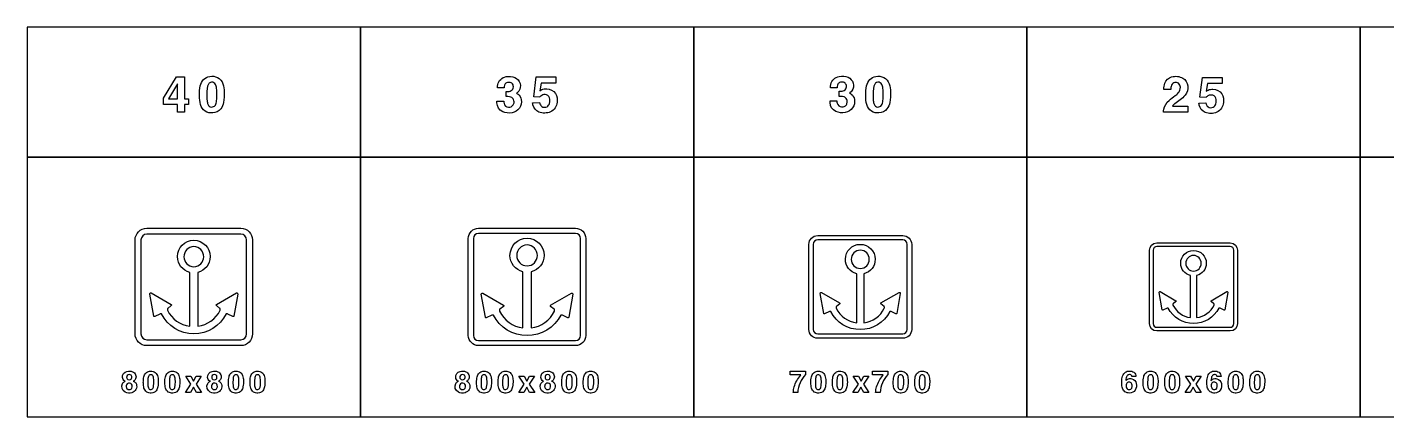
# Model space of a CAD drawing. Extents: x 0 to 18160, y 0 to 2655.
# Drawn here: x 0 to 9262, y 0 to 2655 of the extents above; entities that cross this region are included whole.
import ezdxf

# ---------------------------------------------------------------- set-up
doc = ezdxf.new("R2010")
doc.units = 0
doc.header["$MEASUREMENT"] = 0

msp = doc.modelspace()

# ---------------------------------------------------------------- linework, layer by layer
for points in [[(0, 1770), (2270, 1770), (2270, 2655), (0, 2655)], [(2270, 1770), (4540, 1770), (4540, 2655), (2270, 2655)], [(4540, 1770), (6810, 1770), (6810, 2655), (4540, 2655)], [(6810, 1770), (9080, 1770), (9080, 2655), (6810, 2655)], [(9080, 1770), (11350, 1770), (11350, 2655), (9080, 2655)], [(927.496, 2171.35), (1017.9, 2317.79), (1070.98, 2317.79), (1070.98, 2166.57), (1097.95, 2166.57), (1097.95, 2128.53), (1070.98, 2128.53), (1070.98, 2076.28), (1023.46, 2076.28), (1023.46, 2128.53), (927.496, 2128.53)], [(1023.46, 2269.13), (963.474, 2166.57), (1023.46, 2166.57)], [(0, 0), (2270, 0), (2270, 1770), (0, 1770)], [(2270, 0), (4540, 0), (4540, 1770), (2270, 1770)], [(4540, 0), (6810, 0), (6810, 1770), (4540, 1770)], [(6810, 0), (9080, 0), (9080, 1770), (6810, 1770)], [(9080, 0), (11350, 0), (11350, 1770), (9080, 1770)], [(1115.2, 221.769), (1080.08, 276.319), (1114.84, 276.319), (1133.11, 242.267), (1151.83, 276.319), (1185.98, 276.319), (1150.44, 222.29), (1186.95, 166.272), (1152.4, 166.272), (1132.54, 202.362), (1112.14, 166.272), (1077.99, 166.272)], [(3385.19, 221.769), (3350.07, 276.319), (3384.84, 276.319), (3403.11, 242.267), (3421.83, 276.319), (3455.97, 276.319), (3420.43, 222.29), (3456.95, 166.272), (3422.4, 166.272), (3402.54, 202.362), (3382.14, 166.272), (3347.99, 166.272)], [(5662.41, 221.386), (5627.29, 275.936), (5662.06, 275.936), (5680.33, 241.884), (5699.05, 275.936), (5733.19, 275.936), (5697.65, 221.908), (5734.17, 165.889), (5699.62, 165.889), (5679.76, 201.979), (5659.35, 165.889), (5625.21, 165.889)], [(7925.79, 221.523), (7890.67, 276.072), (7925.43, 276.072), (7943.7, 242.02), (7962.42, 276.072), (7996.57, 276.072), (7961.03, 222.044), (7997.54, 166.025), (7962.99, 166.025), (7943.13, 202.115), (7922.73, 166.025), (7888.58, 166.025)]]:
    msp.add_lwpolyline(points, close=True)
for points in [[(1173.29, 2191.65, -0.0563084), (1179.33, 2254.48, -0.130301), (1201.53, 2298.28, -0.174843), (1243.35, 2319.69, -0.147552), (1296.47, 2313.05, -0.192146), (1333.28, 2269.88, -0.0833996), (1342.52, 2212.85, -0.0545507), (1337.51, 2142.08, -0.116773), (1318.43, 2098, -0.221099), (1263.57, 2070.32, -0.162564), (1212.11, 2082.84, -0.174743), (1180.84, 2128.26, -0.0640867), (1173.37, 2186.95)], [(3199.84, 2150.87), (3246.2, 2150.87, 0.0411845), (3248.26, 2135.66, 0.335066), (3278.75, 2110.39, 0.276505), (3310.74, 2124.92, 0.158203), (3316.31, 2145.65, 0.0878221), (3313.34, 2161.57, 0.217575), (3294.82, 2178.43, 0.0882727), (3273.57, 2181.56), (3262.75, 2181.56), (3262.75, 2216.82, 0.0282129), (3282.34, 2217.42, 0.50028), (3309.32, 2262.91, 0.235001), (3290.79, 2277.96, 0.165496), (3265.12, 2275.67, 0.220849), (3250.9, 2259.12, 0.055705), (3248.02, 2240.92), (3203.2, 2240.92, -0.0488003), (3204.97, 2263.51, -0.30773), (3262.59, 2318.01, -0.146685), (3322.07, 2312.08, -0.469869), (3348.61, 2219.31, -0.0891152), (3336.57, 2207.54), (3332.3, 2204.54, -0.0245333), (3343.48, 2198.14, -0.202429), (3365.75, 2161.45, -0.422325), (3303.08, 2072, -0.154301), (3238.98, 2079.19, -0.287878), (3199.96, 2139.89, -0.0143877)], [(3442.43, 2139.57), (3489.39, 2141.35, 0.0452719), (3495.79, 2125.12, 0.0567733), (3500.53, 2118.25, 0.070207), (3504.95, 2114.77, 0.264984), (3540.97, 2112.87, 0.20748), (3558.38, 2135.98, 0.147389), (3557.24, 2174.01, 0.308532), (3527.86, 2195.42, 0.215743), (3498.08, 2185.19, 0.028781), (3492.71, 2178.95), (3450.09, 2180.96), (3467.91, 2315.64), (3601.95, 2315.64), (3601.95, 2273.77), (3501.51, 2273.77), (3492.55, 2221.76, -0.0211252), (3505.46, 2229.3, -0.121371), (3538.8, 2235.15, -0.244671), (3598.59, 2203.2, -0.173069), (3610.16, 2144.07, -0.256779), (3564.98, 2078.08, -0.199585), (3485.44, 2077.01, -0.245625), (3445.16, 2125.91, -0.0170062)], [(5469.08, 2152.29), (5515.45, 2152.29, 0.0411845), (5517.5, 2137.08, 0.335066), (5547.99, 2111.8, 0.276505), (5579.98, 2126.34, 0.158203), (5585.55, 2147.07, 0.0878221), (5582.59, 2162.99, 0.217575), (5564.07, 2179.85, 0.0882727), (5542.82, 2182.97), (5532, 2182.97), (5532, 2218.24, 0.0282129), (5551.59, 2218.83, 0.50028), (5578.56, 2264.33, 0.235001), (5560.04, 2279.38, 0.165496), (5534.37, 2277.09, 0.220849), (5520.15, 2260.54, 0.055705), (5517.27, 2242.33), (5472.44, 2242.33, -0.0488003), (5474.22, 2264.92, -0.30773), (5531.84, 2319.43, -0.146685), (5591.32, 2313.5, -0.469869), (5617.86, 2220.73, -0.0891152), (5605.81, 2208.96), (5601.55, 2205.96, -0.0245333), (5612.72, 2199.56, -0.202429), (5635, 2162.87, -0.422325), (5572.32, 2073.41, -0.154301), (5508.22, 2080.6, -0.287878), (5469.2, 2141.31, -0.0143877)], [(5711.68, 2191.65, -0.0563084), (5717.72, 2254.48, -0.130301), (5739.91, 2298.28, -0.174843), (5781.74, 2319.69, -0.147552), (5834.86, 2313.05, -0.192146), (5871.67, 2269.88, -0.0833996), (5880.91, 2212.85, -0.0545507), (5875.89, 2142.08, -0.116773), (5856.82, 2098, -0.221099), (5801.96, 2070.32, -0.162564), (5750.5, 2082.84, -0.174743), (5719.22, 2128.26, -0.0640867), (5711.76, 2186.95)], [(7741.06, 2074.79, -0.0640343), (7742.32, 2095.72, -0.161687), (7778.14, 2156.27, -0.0283718), (7819.97, 2188.65, 0.0545111), (7840.86, 2206.58, 0.192461), (7855.83, 2246.12, 0.234238), (7842.24, 2272.5, 0.196223), (7816.93, 2277.28, 0.252425), (7795.01, 2260.1, 0.0856617), (7790.86, 2243.08, 0.0202329), (7790.15, 2231.39), (7743.51, 2231.39, -0.0983795), (7749.55, 2272.7, -0.245047), (7795.72, 2315.83, -0.207102), (7872.69, 2307.49, -0.233443), (7905.15, 2255.16, -0.20961), (7886.99, 2190.98, -0.0785124), (7853.06, 2159.51, 0.0107372), (7817.24, 2133.72, 0.0665092), (7801.37, 2117.68), (7905.86, 2117.68), (7905.86, 2074.79)], [(1224.67, 2161.12, 0.0124589), (1225.19, 2154.8, 0.0668192), (1230.8, 2129.4, 0.615362), (1281.7, 2123.79, 0.0726881), (1287.15, 2136.83, 0.0588562), (1291.85, 2174.11, 0.0389037), (1290.23, 2241.09, 0.084671), (1283.64, 2264.43, 0.156013), (1272.18, 2276.6, 0.143208), (1256.47, 2279.56, 0.172584), (1240.71, 2273.36, 0.132565), (1230.76, 2257.8, 0.0498315), (1226.21, 2236.08, 0.0368731)], [(5763.06, 2161.12, 0.0124589), (5763.57, 2154.8, 0.0668192), (5769.18, 2129.4, 0.615362), (5820.09, 2123.79, 0.0726881), (5825.54, 2136.83, 0.0588562), (5830.24, 2174.11, 0.0389037), (5828.62, 2241.09, 0.084671), (5822.02, 2264.43, 0.156013), (5810.57, 2276.6, 0.143208), (5794.85, 2279.56, 0.172584), (5779.09, 2273.36, 0.132565), (5769.14, 2257.8, 0.0498315), (5764.6, 2236.08, 0.0368731)], [(7981.21, 2136.73), (8028.17, 2138.5, 0.0452719), (8034.56, 2122.27, 0.0567733), (8039.3, 2115.4, 0.070207), (8043.73, 2111.92, 0.264984), (8079.74, 2110.03, 0.20748), (8097.16, 2133.13, 0.147389), (8096.02, 2171.17, 0.308532), (8066.63, 2192.57, 0.215743), (8036.85, 2182.34, 0.028781), (8031.48, 2176.1), (7988.87, 2178.12), (8006.68, 2312.79), (8140.72, 2312.79), (8140.72, 2270.93), (8040.29, 2270.93), (8031.33, 2218.92, -0.0211252), (8044.24, 2226.46, -0.121371), (8077.57, 2232.3, -0.244671), (8137.37, 2200.35, -0.173069), (8148.94, 2141.23, -0.256779), (8103.76, 2075.23, -0.199585), (8024.22, 2074.17, -0.245625), (7983.93, 2123.06, -0.0170062)], [(814.998, 484.997, -0.414213), (734.998, 564.997), (734.998, 1205, -0.414213), (814.998, 1285), (1455, 1285, -0.414213), (1535, 1205), (1535, 564.997, -0.414213), (1455, 484.997)], [(814.998, 524.997), (1455, 524.997, 0.414213), (1495, 564.997), (1495, 1205, 0.414213), (1455, 1245), (814.998, 1245, 0.414213), (774.998, 1205), (774.998, 564.997, 0.414213)], [(3075, 484.997, -0.414213), (3005, 554.997), (3005, 1215, -0.414213), (3075, 1285), (3735, 1285, -0.414213), (3805, 1215), (3805, 554.997, -0.414213), (3735, 484.997)], [(3075, 519.997), (3735, 519.997, 0.414213), (3770, 554.997), (3770, 1215, 0.414213), (3735, 1250), (3075, 1250, 0.414213), (3040, 1215), (3040, 554.997, 0.414213)], [(3405, 1216.77, -0.413444), (3521.15, 1100.32, -0.343425), (3433.15, 987.426), (3433.15, 606.181, 0.255846), (3591.78, 719.125, 0.113466), (3592.23, 721.122), (3592.23, 729.061, 0.229838), (3590.4, 732.652), (3565.03, 752.7, -0.527778), (3565.72, 760.229), (3706.75, 842.523), (3711.32, 842.526, -0.37196), (3715.89, 838.619), (3716.58, 834.615), (3688.92, 678.222, -0.495729), (3682.52, 674.894), (3645.49, 692.595, 0.112418), (3641.61, 693.493), (3634.29, 693.495, -0.287172), (3405, 553.235, -0.287172), (3175.7, 693.495), (3168.39, 693.493, 0.112418), (3164.5, 692.595), (3127.48, 674.894, -0.495729), (3121.08, 678.222), (3093.42, 834.615), (3094.11, 838.619, -0.37196), (3098.68, 842.526), (3103.25, 842.523), (3244.27, 760.229, -0.527778), (3244.96, 752.7), (3219.59, 732.652, 0.229838), (3217.76, 729.061), (3217.76, 721.122, 0.113466), (3218.22, 719.125, 0.255846), (3376.85, 606.181), (3376.85, 987.426, -0.343425), (3288.85, 1100.32, -0.413444)], [(5385, 534.997, -0.414213), (5325, 594.997), (5325, 1175, -0.414213), (5385, 1235), (5965, 1235, -0.414213), (6025, 1175), (6025, 594.997, -0.414213), (5965, 534.997)], [(5385, 564.998), (5965, 564.998, 0.414213), (5995, 594.998), (5995, 1175, 0.414213), (5965, 1205), (5385, 1205, 0.414213), (5355, 1175), (5355, 594.998, 0.414213)], [(1135, 1203.5, -0.413444), (1246.5, 1091.7, -0.343425), (1162.02, 983.329), (1162.02, 617.333, 0.255846), (1314.31, 725.759, 0.113466), (1314.74, 727.677), (1314.74, 735.298, 0.229838), (1312.99, 738.745), (1288.63, 757.991, -0.527778), (1289.29, 765.219), (1424.68, 844.222), (1429.07, 844.224, -0.37196), (1433.45, 840.474), (1434.11, 836.63), (1407.56, 686.493, -0.495729), (1401.42, 683.298), (1365.87, 700.29, 0.112418), (1362.14, 701.153), (1355.12, 701.155, -0.287172), (1135, 566.505, -0.287172), (914.874, 701.155), (907.854, 701.153, 0.112418), (904.123, 700.29), (868.576, 683.298, -0.495729), (862.432, 686.493), (835.882, 836.63), (836.541, 840.474, -0.37196), (840.929, 844.224), (845.318, 844.222), (980.703, 765.219, -0.527778), (981.363, 757.991), (957.008, 738.745, 0.229838), (955.252, 735.298), (955.252, 727.677, 0.113466), (955.688, 725.759, 0.255846), (1107.97, 617.333), (1107.97, 983.329, -0.343425), (1023.49, 1091.7, -0.413444)], [(1135, 1159.68, 0.409224), (1067.6, 1091.12, 0.409224), (1135, 1022.56, 0.409224), (1202.4, 1091.12, 0.409224)], [(3405, 1171.13, 0.409224), (3334.79, 1099.71, 0.409224), (3405, 1028.29, 0.409224), (3475.21, 1099.71, 0.409224)], [(5675, 1175.3, -0.413444), (5776.63, 1073.4, -0.343425), (5699.63, 974.623), (5699.63, 641.033, 0.255846), (5838.43, 739.859, 0.113466), (5838.83, 741.607), (5838.83, 748.553, 0.229838), (5837.23, 751.695), (5815.03, 769.237, -0.527778), (5815.63, 775.825), (5939.03, 847.833), (5943.03, 847.835, -0.37196), (5947.03, 844.417), (5947.63, 840.913), (5923.43, 704.069, -0.495729), (5917.83, 701.157), (5885.43, 716.645, 0.112418), (5882.03, 717.431), (5875.63, 717.433, -0.287172), (5675, 594.706, -0.287172), (5474.36, 717.433), (5467.97, 717.431, 0.112418), (5464.57, 716.645), (5432.17, 701.157, -0.495729), (5426.57, 704.069), (5402.37, 840.913), (5402.97, 844.417, -0.37196), (5406.97, 847.835), (5410.97, 847.833), (5534.36, 775.825, -0.527778), (5534.97, 769.237), (5512.77, 751.695, 0.229838), (5511.17, 748.553), (5511.17, 741.607, 0.113466), (5511.56, 739.859, 0.255846), (5650.37, 641.033), (5650.37, 974.623, -0.343425), (5573.37, 1073.4, -0.413444)], [(5675, 1135.36, 0.409224), (5613.56, 1072.87, 0.409224), (5675, 1010.38, 0.409224), (5736.43, 1072.87, 0.409224)], [(7695, 584.997, -0.414213), (7645, 634.997), (7645, 1135, -0.414213), (7695, 1185), (8195, 1185, -0.414213), (8245, 1135), (8245, 634.997, -0.414213), (8195, 584.997)], [(7695, 609.997), (8195, 609.997, 0.414213), (8220, 634.997), (8220, 1135, 0.414213), (8195, 1160), (7695, 1160, 0.414213), (7670, 1135), (7670, 634.997, 0.414213)], [(7945, 1133.83, -0.413444), (8032.11, 1046.49, -0.343425), (7966.11, 961.819), (7966.11, 675.885, 0.255846), (8085.08, 760.593, 0.113466), (8085.42, 762.091), (8085.42, 768.045, 0.229838), (8084.05, 770.738), (8065.03, 785.774, -0.527778), (8065.54, 791.421), (8171.31, 853.142), (8174.74, 853.144, -0.37196), (8178.17, 850.214), (8178.68, 847.21), (8157.94, 729.916, -0.495729), (8153.14, 727.42), (8125.37, 740.695, 0.112418), (8122.45, 741.369), (8116.97, 741.371, -0.287172), (7945, 636.176, -0.287172), (7773.03, 741.371), (7767.54, 741.369, 0.112418), (7764.63, 740.695), (7736.86, 727.42, -0.495729), (7732.06, 729.916), (7711.31, 847.21), (7711.83, 850.214, -0.37196), (7715.26, 853.144), (7718.69, 853.142), (7824.46, 791.421, -0.527778), (7824.97, 785.774), (7805.94, 770.738, 0.229838), (7804.57, 768.045), (7804.57, 762.091, 0.113466), (7804.91, 760.593, 0.255846), (7923.88, 675.885), (7923.88, 961.819, -0.343425), (7857.88, 1046.49, -0.413444)], [(7945, 1099.59, 0.409224), (7892.34, 1046.03, 0.409224), (7945, 992.467, 0.409224), (7997.66, 1046.03, 0.409224)], [(667.968, 242.323, -0.0382282), (664.485, 243.627, -0.270406), (649.106, 267.703, -0.377372), (679.437, 309.622, -0.15371), (717.921, 307.513, -0.416366), (738.324, 258.058, -0.173733), (723.774, 243.674), (722.328, 242.987, -0.0479914), (731.997, 238.034, -0.173856), (743.608, 221.873, -0.440125), (712.542, 164.243, -0.184), (667.115, 168.106, -0.410286), (649.627, 226.897, -0.151435), (664.035, 240.357)], [(677.305, 267.821, 0.0587981), (678.182, 263.887, 0.18403), (685.267, 254.717, 0.217144), (702.684, 253.485, 0.192437), (710.883, 260.57, 0.157808), (712.542, 273.982, 0.166677), (707.968, 282.821, 0.173614), (695.954, 287.323, 0.2359), (681.001, 280.902, 0.184791)], [(791.138, 234.257, -0.0563084), (794.763, 271.959, -0.130301), (808.081, 298.238, -0.174843), (833.176, 311.082, -0.147552), (865.048, 307.101, -0.192146), (887.133, 281.2, -0.0833996), (892.678, 246.982, -0.0545507), (889.668, 204.518, -0.116773), (878.223, 178.073, -0.221099), (845.308, 161.461, -0.162564), (814.432, 168.973, -0.174743), (795.664, 196.224, -0.0640867), (791.185, 231.437)], [(821.967, 215.94, 0.0124589), (822.275, 212.148, 0.0668192), (825.64, 196.911, 0.615362), (856.185, 193.547, 0.0726881), (859.455, 201.366, 0.0588562), (862.275, 223.736, 0.0389037), (861.304, 263.926, 0.084671), (857.346, 277.93, 0.156013), (850.474, 285.229, 0.143208), (841.043, 287.006, 0.172584), (831.588, 283.286, 0.132565), (825.616, 273.949, 0.0498315), (822.891, 260.916, 0.0368731)], [(937.884, 234.248, -0.0563084), (941.51, 271.95, -0.130301), (954.827, 298.229, -0.174843), (979.922, 311.073, -0.147552), (1011.79, 307.092, -0.192146), (1033.88, 281.192, -0.0833996), (1039.42, 246.974, -0.0545507), (1036.41, 204.509, -0.116773), (1024.97, 178.064, -0.221099), (992.054, 161.452, -0.162564), (961.178, 168.964, -0.174743), (942.41, 196.215, -0.0640867), (937.931, 231.428)], [(968.713, 215.931, 0.0124589), (969.021, 212.139, 0.0668192), (972.386, 196.902, 0.615362), (1002.93, 193.538, 0.0726881), (1006.2, 201.357, 0.0588562), (1009.02, 223.727, 0.0389037), (1008.05, 263.917, 0.084671), (1004.09, 277.921, 0.156013), (997.22, 285.22, 0.143208), (987.789, 286.997, 0.172584), (978.334, 283.277, 0.132565), (972.363, 273.94, 0.0498315), (969.637, 260.907, 0.0368731)], [(1248.01, 242.296, -0.0382282), (1244.53, 243.599, -0.270406), (1229.15, 267.675, -0.377372), (1259.48, 309.594, -0.15371), (1297.96, 307.485, -0.416366), (1318.36, 258.03, -0.173733), (1303.82, 243.646), (1302.37, 242.959, -0.0479914), (1312.04, 238.007, -0.173856), (1323.65, 221.845, -0.440125), (1292.58, 164.215, -0.184), (1247.16, 168.078, -0.410286), (1229.67, 226.869, -0.151435), (1244.08, 240.329)], [(1257.35, 267.793, 0.0587981), (1258.22, 263.86, 0.18403), (1265.31, 254.689, 0.217144), (1282.73, 253.457, 0.192437), (1290.92, 260.542, 0.157808), (1292.58, 273.954, 0.166677), (1288.01, 282.793, 0.173614), (1276, 287.296, 0.2359), (1261.04, 280.874, 0.184791)], [(1371.18, 234.284, -0.0563084), (1374.8, 271.986, -0.130301), (1388.12, 298.265, -0.174843), (1413.22, 311.109, -0.147552), (1445.09, 307.128, -0.192146), (1467.17, 281.227, -0.0833996), (1472.72, 247.01, -0.0545507), (1469.71, 204.545, -0.116773), (1458.26, 178.1, -0.221099), (1425.35, 161.488, -0.162564), (1394.47, 169, -0.174743), (1375.71, 196.251, -0.0640867), (1371.23, 231.464)], [(1402.01, 215.967, 0.0124589), (1402.32, 212.175, 0.0668192), (1405.68, 196.938, 0.615362), (1436.23, 193.574, 0.0726881), (1439.5, 201.393, 0.0588562), (1442.32, 223.763, 0.0389037), (1441.34, 263.953, 0.084671), (1437.39, 277.957, 0.156013), (1430.52, 285.256, 0.143208), (1421.08, 287.033, 0.172584), (1411.63, 283.313, 0.132565), (1405.66, 273.976, 0.0498315), (1402.93, 260.943, 0.0368731)], [(1517.93, 234.312, -0.0563084), (1521.55, 272.013, -0.130301), (1534.87, 298.293, -0.174843), (1559.96, 311.136, -0.147552), (1591.84, 307.155, -0.192146), (1613.92, 281.255, -0.0833996), (1619.47, 247.037, -0.0545507), (1616.46, 204.572, -0.116773), (1605.01, 178.127, -0.221099), (1572.1, 161.516, -0.162564), (1541.22, 169.027, -0.174743), (1522.45, 196.279, -0.0640867), (1517.97, 231.492)], [(1548.75, 215.994, 0.0124589), (1549.06, 212.203, 0.0668192), (1552.43, 196.966, 0.615362), (1582.97, 193.601, 0.0726881), (1586.24, 201.421, 0.0588562), (1589.06, 223.79, 0.0389037), (1588.09, 263.98, 0.084671), (1584.13, 277.985, 0.156013), (1577.26, 285.283, 0.143208), (1567.83, 287.06, 0.172584), (1558.38, 283.34, 0.132565), (1552.4, 274.004, 0.0498315), (1549.68, 260.97, 0.0368731)], [(2937.96, 242.323, -0.0382282), (2934.48, 243.627, -0.270406), (2919.1, 267.703, -0.377372), (2949.43, 309.622, -0.15371), (2987.91, 307.513, -0.416366), (3008.32, 258.058, -0.173733), (2993.77, 243.674), (2992.32, 242.987, -0.0479914), (3001.99, 238.034, -0.173856), (3013.6, 221.873, -0.440125), (2982.54, 164.243, -0.184), (2937.11, 168.105, -0.410286), (2919.62, 226.897, -0.151435), (2934.03, 240.357)], [(2947.3, 267.821, 0.0587981), (2948.18, 263.887, 0.18403), (2955.26, 254.717, 0.217144), (2972.68, 253.485, 0.192437), (2980.88, 260.57, 0.157808), (2982.54, 273.982, 0.166677), (2977.96, 282.821, 0.173614), (2965.95, 287.323, 0.2359), (2951, 280.902, 0.184791)], [(3061.13, 234.257, -0.0563084), (3064.76, 271.959, -0.130301), (3078.07, 298.238, -0.174843), (3103.17, 311.082, -0.147552), (3135.04, 307.101, -0.192146), (3157.13, 281.201, -0.0833996), (3162.67, 246.983, -0.0545507), (3159.66, 204.518, -0.116773), (3148.22, 178.073, -0.221099), (3115.3, 161.461, -0.162564), (3084.43, 168.973, -0.174743), (3065.66, 196.224, -0.0640867), (3061.18, 231.438)], [(3091.96, 215.94, 0.0124589), (3092.27, 212.148, 0.0668192), (3095.63, 196.911, 0.615362), (3126.18, 193.547, 0.0726881), (3129.45, 201.366, 0.0588562), (3132.27, 223.736, 0.0389037), (3131.3, 263.926, 0.084671), (3127.34, 277.93, 0.156013), (3120.47, 285.229, 0.143208), (3111.04, 287.006, 0.172584), (3101.58, 283.286, 0.132565), (3095.61, 273.949, 0.0498315), (3092.89, 260.916, 0.0368731)], [(3207.88, 234.248, -0.0563084), (3211.5, 271.95, -0.130301), (3224.82, 298.23, -0.174843), (3249.92, 311.073, -0.147552), (3281.79, 307.092, -0.192146), (3303.87, 281.192, -0.0833996), (3309.42, 246.974, -0.0545507), (3306.41, 204.509, -0.116773), (3294.96, 178.064, -0.221099), (3262.05, 161.452, -0.162564), (3231.17, 168.964, -0.174743), (3212.4, 196.215, -0.0640867), (3207.93, 231.429)], [(3238.71, 215.931, 0.0124589), (3239.02, 212.139, 0.0668192), (3242.38, 196.902, 0.615362), (3272.93, 193.538, 0.0726881), (3276.2, 201.357, 0.0588562), (3279.02, 223.727, 0.0389037), (3278.04, 263.917, 0.084671), (3274.09, 277.921, 0.156013), (3267.21, 285.22, 0.143208), (3257.78, 286.997, 0.172584), (3248.33, 283.277, 0.132565), (3242.36, 273.94, 0.0498315), (3239.63, 260.907, 0.0368731)], [(3518, 242.296, -0.0382282), (3514.52, 243.599, -0.270406), (3499.14, 267.675, -0.377372), (3529.47, 309.594, -0.15371), (3567.96, 307.485, -0.416366), (3588.36, 258.03, -0.173733), (3573.81, 243.646), (3572.36, 242.959, -0.0479914), (3582.03, 238.007, -0.173856), (3593.64, 221.845, -0.440125), (3562.58, 164.215, -0.184), (3517.15, 168.078, -0.410286), (3499.66, 226.869, -0.151435), (3514.07, 240.329)], [(3527.34, 267.793, 0.0587981), (3528.22, 263.86, 0.18403), (3535.3, 254.689, 0.217144), (3552.72, 253.457, 0.192437), (3560.92, 260.542, 0.157808), (3562.58, 273.955, 0.166677), (3558, 282.793, 0.173614), (3545.99, 287.296, 0.2359), (3531.04, 280.874, 0.184791)], [(3641.17, 234.284, -0.0563084), (3644.8, 271.986, -0.130301), (3658.12, 298.265, -0.174843), (3683.21, 311.109, -0.147552), (3715.08, 307.128, -0.192146), (3737.17, 281.228, -0.0833996), (3742.71, 247.01, -0.0545507), (3739.7, 204.545, -0.116773), (3728.26, 178.1, -0.221099), (3695.34, 161.488, -0.162564), (3664.47, 169, -0.174743), (3645.7, 196.251, -0.0640867), (3641.22, 231.464)], [(3672, 215.967, 0.0124589), (3672.31, 212.175, 0.0668192), (3675.68, 196.938, 0.615362), (3706.22, 193.574, 0.0726881), (3709.49, 201.393, 0.0588562), (3712.31, 223.763, 0.0389037), (3711.34, 263.953, 0.084671), (3707.38, 277.957, 0.156013), (3700.51, 285.256, 0.143208), (3691.08, 287.033, 0.172584), (3681.62, 283.313, 0.132565), (3675.65, 273.976, 0.0498315), (3672.93, 260.943, 0.0368731)], [(3787.92, 234.312, -0.0563084), (3791.54, 272.013, -0.130301), (3804.86, 298.293, -0.174843), (3829.96, 311.136, -0.147552), (3861.83, 307.155, -0.192146), (3883.91, 281.255, -0.0833996), (3889.46, 247.037, -0.0545507), (3886.45, 204.572, -0.116773), (3875, 178.127, -0.221099), (3842.09, 161.516, -0.162564), (3811.21, 169.027, -0.174743), (3792.45, 196.279, -0.0640867), (3787.97, 231.492)], [(3818.75, 215.994, 0.0124589), (3819.06, 212.203, 0.0668192), (3822.42, 196.966, 0.615362), (3852.97, 193.601, 0.0726881), (3856.24, 201.421, 0.0588562), (3859.06, 223.79, 0.0389037), (3858.09, 263.98, 0.084671), (3854.13, 277.985, 0.156013), (3847.26, 285.283, 0.143208), (3837.82, 287.061, 0.172584), (3828.37, 283.34, 0.132565), (3822.4, 274.004, 0.0498315), (3819.67, 260.97, 0.0368731)], [(5197.97, 311.538), (5301.72, 311.538), (5301.72, 287.746, 0.17337), (5248.52, 165.709), (5218.19, 165.709, -0.0554097), (5224.99, 205.329, -0.10295), (5266.79, 281.111), (5270.2, 285.353), (5197.97, 285.353)], [(5338.35, 233.875, -0.0563084), (5341.98, 271.576, -0.130301), (5355.29, 297.856, -0.174843), (5380.39, 310.699, -0.147552), (5412.26, 306.718, -0.192146), (5434.35, 280.818, -0.0833996), (5439.89, 246.6, -0.0545507), (5436.88, 204.135, -0.116773), (5425.44, 177.69, -0.221099), (5392.52, 161.079, -0.162564), (5361.65, 168.59, -0.174743), (5342.88, 195.842, -0.0640867), (5338.4, 231.055)], [(5369.18, 215.557, 0.0124589), (5369.49, 211.766, 0.0668192), (5372.85, 196.529, 0.615362), (5403.4, 193.164, 0.0726881), (5406.67, 200.984, 0.0588562), (5409.49, 223.353, 0.0389037), (5408.52, 263.543, 0.084671), (5404.56, 277.548, 0.156013), (5397.69, 284.846, 0.143208), (5388.26, 286.624, 0.172584), (5378.8, 282.903, 0.132565), (5372.83, 273.567, 0.0498315), (5370.1, 260.533, 0.0368731)], [(5485.1, 233.866, -0.0563084), (5488.72, 271.567, -0.130301), (5502.04, 297.847, -0.174843), (5527.14, 310.69, -0.147552), (5559.01, 306.709, -0.192146), (5581.09, 280.809, -0.0833996), (5586.64, 246.591, -0.0545507), (5583.63, 204.126, -0.116773), (5572.18, 177.681, -0.221099), (5539.27, 161.07, -0.162564), (5508.39, 168.581, -0.174743), (5489.62, 195.833, -0.0640867), (5485.14, 231.046)], [(5515.93, 215.548, 0.0124589), (5516.23, 211.757, 0.0668192), (5519.6, 196.52, 0.615362), (5550.14, 193.155, 0.0726881), (5553.41, 200.975, 0.0588562), (5556.23, 223.344, 0.0389037), (5555.26, 263.534, 0.084671), (5551.31, 277.539, 0.156013), (5544.43, 284.837, 0.143208), (5535, 286.615, 0.172584), (5525.55, 282.894, 0.132565), (5519.58, 273.558, 0.0498315), (5516.85, 260.524, 0.0368731)], [(5759.16, 311.51), (5862.9, 311.51), (5862.9, 287.719, 0.17337), (5809.7, 165.681), (5779.37, 165.681, -0.0554097), (5786.17, 205.302, -0.10295), (5827.97, 281.084), (5831.39, 285.325), (5759.16, 285.325)], [(5899.54, 233.902, -0.0563084), (5903.16, 271.603, -0.130301), (5916.48, 297.883, -0.174843), (5941.57, 310.726, -0.147552), (5973.45, 306.745, -0.192146), (5995.53, 280.845, -0.0833996), (6001.08, 246.627, -0.0545507), (5998.07, 204.162, -0.116773), (5986.62, 177.717, -0.221099), (5953.71, 161.106, -0.162564), (5922.83, 168.617, -0.174743), (5904.06, 195.869, -0.0640867), (5899.58, 231.082)], [(5930.36, 215.584, 0.0124589), (5930.67, 211.793, 0.0668192), (5934.04, 196.556, 0.615362), (5964.58, 193.191, 0.0726881), (5967.85, 201.011, 0.0588562), (5970.67, 223.38, 0.0389037), (5969.7, 263.57, 0.084671), (5965.74, 277.575, 0.156013), (5958.87, 284.873, 0.143208), (5949.44, 286.65, 0.172584), (5939.99, 282.93, 0.132565), (5934.01, 273.594, 0.0498315), (5931.29, 260.56, 0.0368731)], [(6046.28, 233.929, -0.0563084), (6049.91, 271.63, -0.130301), (6063.22, 297.91, -0.174843), (6088.32, 310.754, -0.147552), (6120.19, 306.773, -0.192146), (6142.28, 280.872, -0.0833996), (6147.82, 246.654, -0.0545507), (6144.81, 204.19, -0.116773), (6133.37, 177.744, -0.221099), (6100.45, 161.133, -0.162564), (6069.58, 168.645, -0.174743), (6050.81, 195.896, -0.0640867), (6046.33, 231.109)], [(6077.11, 215.612, 0.0124589), (6077.42, 211.82, 0.0668192), (6080.78, 196.583, 0.615362), (6111.33, 193.218, 0.0726881), (6114.6, 201.038, 0.0588562), (6117.42, 223.408, 0.0389037), (6116.45, 263.597, 0.084671), (6112.49, 277.602, 0.156013), (6105.62, 284.901, 0.143208), (6096.19, 286.678, 0.172584), (6086.73, 282.957, 0.132565), (6080.76, 273.621, 0.0498315), (6078.04, 260.588, 0.0368731)], [(7553.86, 273.902), (7525.61, 273.902, 0.0333099), (7523.62, 279.233, 0.308433), (7507.89, 287.93, 0.256298), (7491.16, 277.717, 0.0718547), (7486.8, 266.674, 0.0422837), (7483.79, 247.859, -0.0343264), (7495.07, 255.821, -0.198215), (7524.83, 258.546, -0.294049), (7555.09, 226.603, -0.195966), (7547.53, 181.769, -0.251599), (7509.24, 161.911, -0.162734), (7477.67, 171.224, -0.142524), (7461.25, 194.636, -0.0867955), (7455.85, 229.162, -0.0561633), (7459.19, 267.835, -0.143087), (7476.02, 299.778, -0.165016), (7500.4, 311.366, -0.137094), (7531.63, 307.598, -0.238813), (7552.18, 282.1, -0.0169871)], [(7601.73, 234.02, -0.0563084), (7605.35, 271.722, -0.130301), (7618.67, 298.001, -0.174843), (7643.77, 310.845, -0.147552), (7675.64, 306.864, -0.192146), (7697.72, 280.963, -0.0833996), (7703.27, 246.745, -0.0545507), (7700.26, 204.281, -0.116773), (7688.81, 177.835, -0.221099), (7655.9, 161.224, -0.162564), (7625.02, 168.736, -0.174743), (7606.25, 195.987, -0.0640867), (7601.78, 231.2)], [(7632.56, 215.703, 0.0124589), (7632.86, 211.911, 0.0668192), (7636.23, 196.674, 0.615362), (7666.78, 193.309, 0.0726881), (7670.05, 201.129, 0.0588562), (7672.86, 223.499, 0.0389037), (7671.89, 263.688, 0.084671), (7667.94, 277.693, 0.156013), (7661.06, 284.992, 0.143208), (7651.63, 286.769, 0.172584), (7642.18, 283.049, 0.132565), (7636.21, 273.712, 0.0498315), (7633.48, 260.679, 0.0368731)], [(7748.47, 234.02, -0.0563084), (7752.1, 271.722, -0.130301), (7765.42, 298.001, -0.174843), (7790.51, 310.845, -0.147552), (7822.38, 306.864, -0.192146), (7844.47, 280.963, -0.0833996), (7850.01, 246.745, -0.0545507), (7847, 204.281, -0.116773), (7835.56, 177.835, -0.221099), (7802.64, 161.224, -0.162564), (7771.77, 168.736, -0.174743), (7753, 195.987, -0.0640867), (7748.52, 231.2)], [(7779.3, 215.703, 0.0124589), (7779.61, 211.911, 0.0668192), (7782.98, 196.674, 0.615362), (7813.52, 193.309, 0.0726881), (7816.79, 201.129, 0.0588562), (7819.61, 223.499, 0.0389037), (7818.64, 263.688, 0.084671), (7814.68, 277.693, 0.156013), (7807.81, 284.992, 0.143208), (7798.38, 286.769, 0.172584), (7788.92, 283.049, 0.132565), (7782.95, 273.712, 0.0498315), (7780.23, 260.679, 0.0368731)], [(8133.77, 273.892), (8105.52, 273.892, 0.0333099), (8103.53, 279.224, 0.308433), (8087.8, 287.921, 0.256298), (8071.07, 277.707, 0.0718547), (8066.71, 266.665, 0.0422837), (8063.7, 247.849, -0.0343264), (8074.98, 255.812, -0.198215), (8104.74, 258.537, -0.294049), (8135, 226.593, -0.195966), (8127.44, 181.759, -0.251599), (8089.15, 161.902, -0.162734), (8057.58, 171.214, -0.142524), (8041.16, 194.627, -0.0867955), (8035.76, 229.153, -0.0561633), (8039.1, 267.826, -0.143087), (8055.93, 299.769, -0.165016), (8080.31, 311.357, -0.137094), (8111.54, 307.589, -0.238813), (8132.09, 282.091, -0.0169871)], [(8181.64, 234.038, -0.0563084), (8185.26, 271.739, -0.130301), (8198.58, 298.019, -0.174843), (8223.68, 310.863, -0.147552), (8255.55, 306.882, -0.192146), (8277.63, 280.981, -0.0833996), (8283.18, 246.763, -0.0545507), (8280.17, 204.299, -0.116773), (8268.72, 177.853, -0.221099), (8235.81, 161.242, -0.162564), (8204.93, 168.754, -0.174743), (8186.16, 196.005, -0.0640867), (8181.69, 231.218)], [(8212.47, 215.72, 0.0124589), (8212.78, 211.929, 0.0668192), (8216.14, 196.692, 0.615362), (8246.69, 193.327, 0.0726881), (8249.96, 201.147, 0.0588562), (8252.78, 223.517, 0.0389037), (8251.8, 263.706, 0.084671), (8247.85, 277.711, 0.156013), (8240.97, 285.01, 0.143208), (8231.54, 286.787, 0.172584), (8222.09, 283.066, 0.132565), (8216.12, 273.73, 0.0498315), (8213.39, 260.697, 0.0368731)], [(8328.38, 234.065, -0.0563084), (8332.01, 271.767, -0.130301), (8345.33, 298.046, -0.174843), (8370.42, 310.89, -0.147552), (8402.29, 306.909, -0.192146), (8424.38, 281.008, -0.0833996), (8429.92, 246.79, -0.0545507), (8426.92, 204.326, -0.116773), (8415.47, 177.881, -0.221099), (8382.55, 161.269, -0.162564), (8351.68, 168.781, -0.174743), (8332.91, 196.032, -0.0640867), (8328.43, 231.245)], [(8359.21, 215.748, 0.0124589), (8359.52, 211.956, 0.0668192), (8362.89, 196.719, 0.615362), (8393.43, 193.354, 0.0726881), (8396.7, 201.174, 0.0588562), (8399.52, 223.544, 0.0389037), (8398.55, 263.734, 0.084671), (8394.59, 277.738, 0.156013), (8387.72, 285.037, 0.143208), (8378.29, 286.814, 0.172584), (8368.83, 283.094, 0.132565), (8362.86, 273.757, 0.0498315), (8360.14, 260.724, 0.0368731)], [(674.84, 207.087, 0.0490068), (675.765, 200.38, 0.121824), (679.864, 191.992, 0.229649), (696.878, 185.641, 0.256774), (712.873, 195.57, 0.178638), (714.674, 215.12, 0.196143), (706.475, 226.186, 0.197496), (689.082, 228.271, 0.222887), (677.163, 219.006, 0.124888)], [(1254.88, 207.059, 0.0490068), (1255.81, 200.353, 0.121824), (1259.91, 191.964, 0.229649), (1276.92, 185.613, 0.256774), (1292.91, 195.542, 0.178638), (1294.72, 215.092, 0.196143), (1286.52, 226.158, 0.197496), (1269.12, 228.244, 0.222887), (1257.2, 218.978, 0.124888)], [(2944.83, 207.087, 0.0490068), (2945.76, 200.38, 0.121824), (2949.86, 191.992, 0.229649), (2966.87, 185.641, 0.256774), (2982.87, 195.57, 0.178638), (2984.67, 215.12, 0.196143), (2976.47, 226.186, 0.197496), (2959.08, 228.271, 0.222887), (2947.16, 219.006, 0.124888)], [(3524.88, 207.059, 0.0490068), (3525.8, 200.353, 0.121824), (3529.9, 191.964, 0.229649), (3546.91, 185.613, 0.256774), (3562.91, 195.542, 0.178638), (3564.71, 215.092, 0.196143), (3556.51, 226.158, 0.197496), (3539.12, 228.244, 0.222887), (3527.2, 218.978, 0.124888)], [(7485.38, 212.101, 0.0641861), (7486.63, 201.84, 0.139351), (7492.27, 191.745, 0.240104), (7510.16, 186.129, 0.267924), (7524.24, 196.248, 0.140614), (7527.13, 216.603, 0.112774), (7523.2, 227.693, 0.271024), (7505.59, 236.271, 0.294594), (7487.58, 224.423, 0.0908659)], [(8065.29, 212.091, 0.0641861), (8066.54, 201.831, 0.139351), (8072.18, 191.736, 0.240104), (8090.07, 186.12, 0.267924), (8104.15, 196.238, 0.140614), (8107.04, 216.594, 0.112774), (8103.11, 227.684, 0.271024), (8085.5, 236.262, 0.294594), (8067.49, 224.413, 0.0908659)]]:
    msp.add_lwpolyline(points, format="xyb", close=True)

doc.saveas('drawing.dxf')
